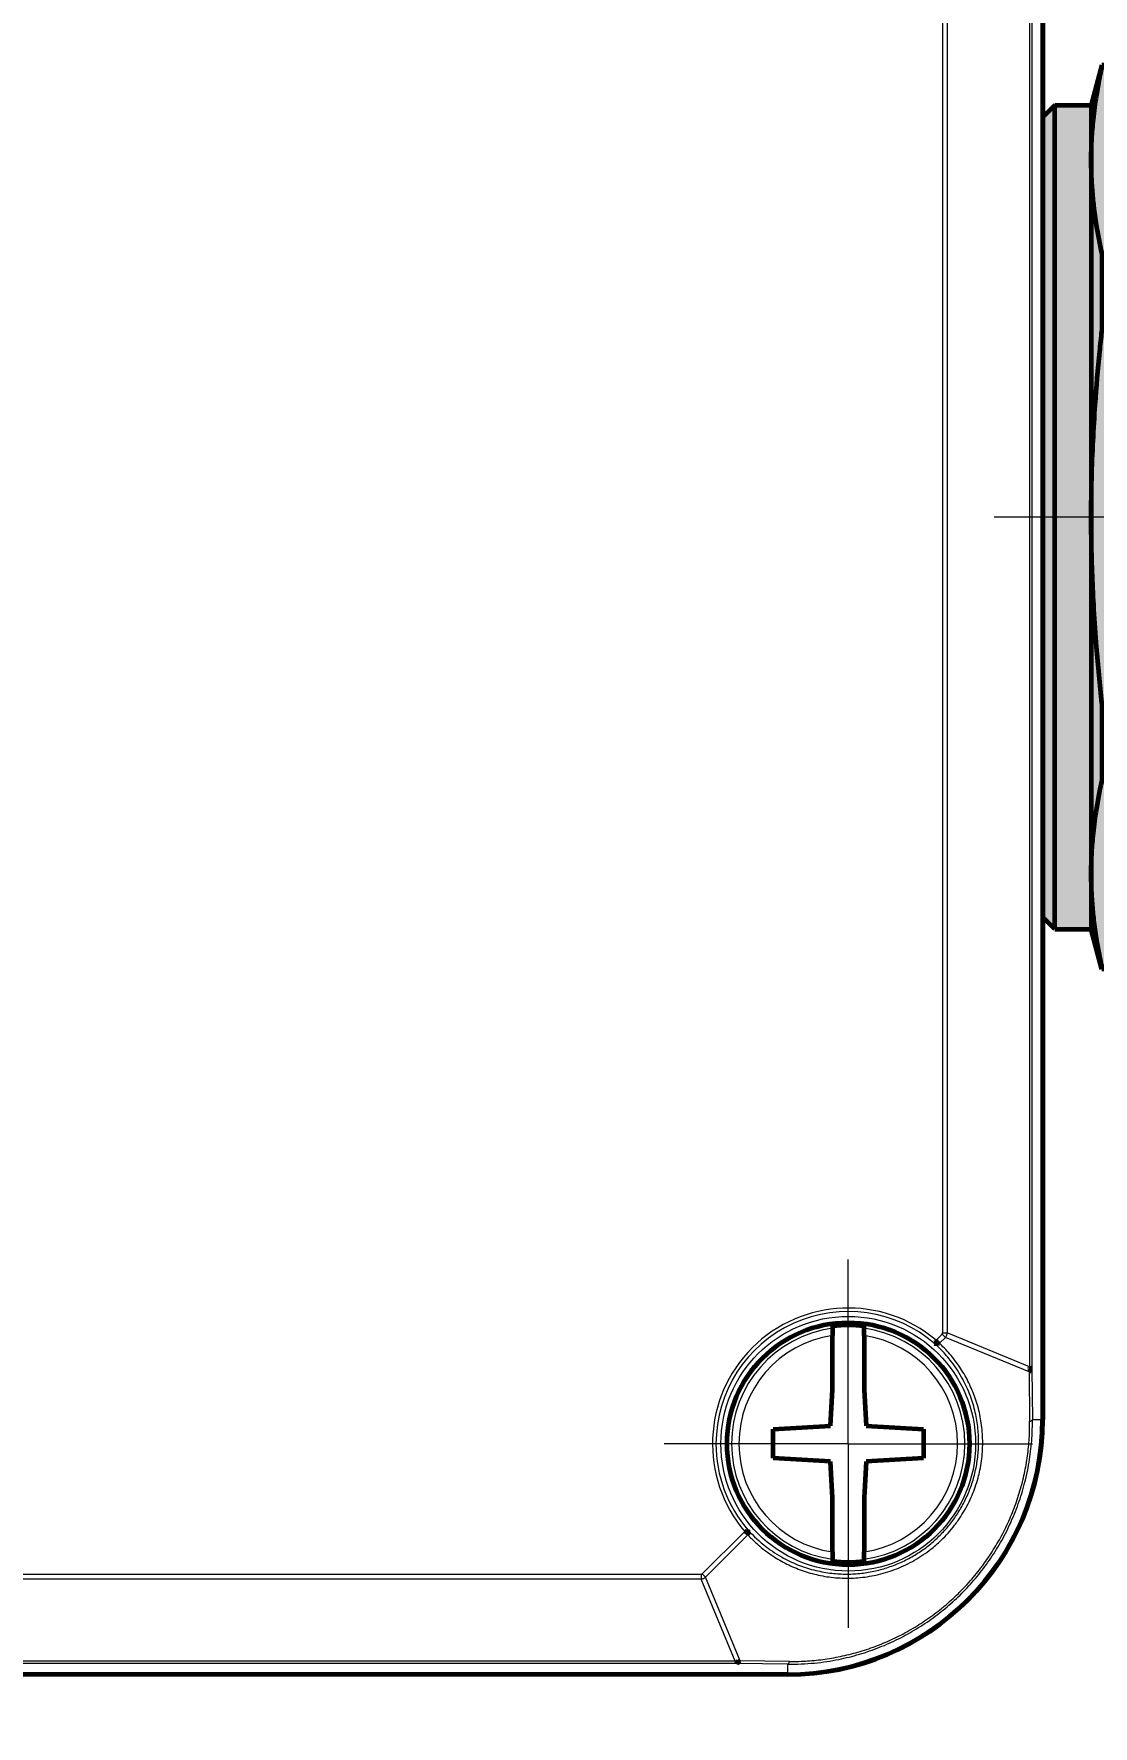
# Model space of a CAD drawing. Header units: millimetres. Extents: x -102 to 318, y -87 to 210.
# Drawn here: x 49.47 to 60.4, y 49.55 to 67 of the extents above; entities that cross this region are included whole.
import ezdxf

# ---------------------------------------------------------------- set-up
doc = ezdxf.new("R2010")
doc.units = ezdxf.units.MM
for name, pattern in [('K5LT_AXLED', [26.227272, 21.727272, -1.5, 1.5, -1.5]), ('K5LT_BASIC', [0]), ('K5LT_THIN', [0])]:
    doc.linetypes.add(name, pattern=pattern)
doc.layers.add('Системный слой', color=7, linetype='Continuous')
doc.styles.get("Standard").update_dxf_attribs({"font": 'GOST_A.TTF'})
doc.dimstyles.get("Standard").update_dxf_attribs({"dimtxt": 2.5, "dimasz": 2.5, "dimexe": 1.25, "dimexo": 0.625, "dimtad": 1, "dimtxsty": 'Standard', "dimcen": 2.5, "dimazin": 3, "dimtfac": 1, "dimtmove": 0, "dimatfit": 3})

# ---------------------------------------------------------------- blocks, each defined once
blk = doc.blocks.new('VA.121209_topside')
at = {"layer": 'Системный слой', "color": 7, "linetype": 'K5LT_THIN', "lineweight": 18}
for p, q in [((61.518, 51.095), (61.518, -50.905)), ((60.974, 48.926), (60.974, -48.735)), ((61.068, 49.031), (61.068, -48.841)), ((57.395, 47.523), (57.395, -47.332)), ((57.586, 47.523), (57.586, -47.332)), ((57.374, -47.382), (57.122, -47.635)), ((57.374, -47.382), (57.509, -47.517)), ((57.395, -47.332), (57.586, -47.332)), ((60.974, -48.735), (57.586, -47.332)), ((57.509, -47.517), (57.263, -47.763)), ((60.958, -48.945), (57.509, -47.517)), ((61.068, -48.841), (61.095, -50.905)), ((60.958, -48.945), (60.984, -50.98)), ((61.095, -50.905), (61.518, -50.905)), ((61.518, -50.905), (61.518, -50.905)), ((49.23, -55.526), (47.477, -57.279)), ((49.359, -55.667), (47.612, -57.414)), ((47.427, -57.3), (-47.427, -57.3)), ((47.427, -57.491), (-47.427, -57.491)), ((47.427, -57.3), (47.427, -57.491)), ((48.831, -60.878), (47.427, -57.491)), ((47.477, -57.279), (47.612, -57.414)), ((49.04, -60.862), (47.612, -57.414)), ((51, -61.423), (-51, -61.423)), ((48.936, -60.973), (-48.936, -60.973)), ((48.831, -60.878), (-48.831, -60.878)), ((51, -61), (48.936, -60.973)), ((51.076, -60.889), (49.04, -60.862)), ((51, -61), (51, -61.423)), ((51, -61.423), (51, -61.423))]:
    blk.add_line(p, q, dxfattribs=at)
at = {"layer": 'Системный слой', "color": 150, "linetype": 'K5LT_BASIC', "lineweight": 60, "true_color": 0x0080ff}
for p, q in [((61.518, 51.095), (61.518, -50.905)), ((61.524, 51.095), (61.524, -50.905)), ((52.85, -47.058), (52.85, -47.138)), ((52.85, -47.138), (52.85, -47.441)), ((52.85, -49.669), (52.85, -47.441)), ((54.15, -47.138), (54.15, -47.058)), ((54.15, -47.441), (54.15, -47.138)), ((54.15, -47.441), (54.15, -49.669)), ((52.763, -51.168), (52.85, -49.669)), ((54.15, -49.669), (54.237, -51.168)), ((50.4, -51.305), (52.763, -51.168)), ((50.4, -52.505), (50.4, -51.305)), ((54.237, -51.168), (56.6, -51.305)), ((56.6, -51.305), (56.6, -52.505)), ((52.763, -52.641), (50.4, -52.505)), ((52.85, -54.141), (52.763, -52.641)), ((54.237, -52.641), (54.15, -54.141)), ((56.6, -52.505), (54.237, -52.641)), ((52.85, -56.368), (52.85, -54.141)), ((54.15, -54.141), (54.15, -56.368)), ((52.85, -56.368), (52.85, -56.671)), ((54.15, -56.671), (54.15, -56.368)), ((52.85, -56.671), (52.85, -56.751)), ((54.15, -56.751), (54.15, -56.671)), ((51, -61.423), (-51, -61.423)), ((51, -61.428), (-51, -61.428))]:
    blk.add_line(p, q, dxfattribs=at)
at = {"layer": 'Системный слой', "color": 30, "linetype": 'K5LT_AXLED', "lineweight": 18, "true_color": 0xff8000}
for q in [(53.5, -44.306), (45.901, -51.905), (61.099, -51.905), (53.5, -59.504)]:
    blk.add_line((53.5, -51.905), q, dxfattribs=at)
at = {"layer": 'Системный слой', "color": 7, "linetype": 'K5LT_THIN', "lineweight": 18}
for radius in [5.255, 5.055]:
    blk.add_circle((53.5, -51.905), radius, dxfattribs=at)
at = {"layer": 'Системный слой', "color": 150, "linetype": 'K5LT_BASIC', "lineweight": 60, "true_color": 0x0080ff}
blk.add_circle((53.5, -51.905), 5, dxfattribs=at)
at = {"layer": 'Системный слой', "color": 7, "linetype": 'K5LT_THIN', "lineweight": 18}
for centre, radius, start, end in [((53.5, -51.905), 5.599, 49.69615, 220.30385), ((53.5, -51.905), 5.456, 49.13031, 180), ((53.5, -51.905), 4.811, 97.76561, 262.23439), ((53.5, -51.905), 4.511, 98.28486, 261.71514), ((53.5, -51.905), 4.811, 277.76561, 82.23439), ((53.5, -51.905), 4.511, 278.28486, 81.71514), ((51, -50.905), 10.518, 270, 0), ((53.5, -51.905), 5.456, 180, 220.86966)]:
    blk.add_arc(centre, radius, start, end, dxfattribs=at)
at = {"layer": 'Системный слой', "color": 150, "linetype": 'K5LT_BASIC', "lineweight": 60, "true_color": 0x0080ff}
for centre, radius, start, end in [((53.5, -51.905), 4.89, 82.3613, 97.6387), ((51, -50.905), 10.518, 270, 0), ((51, -50.905), 10.524, 270, 0), ((53.5, -51.905), 4.89, 262.3613, 270), ((53.5, -51.905), 4.89, 270, 277.6387)]:
    blk.add_arc(centre, radius, start, end, dxfattribs=at)
at = {"layer": 'Системный слой', "color": 7, "linetype": 'K5LT_THIN', "lineweight": 18}
blk.add_ellipse((60.909, -50.905), major_axis=(0.187, 0.002), ratio=0.448344, start_param=5.124143, end_param=6.253896, dxfattribs=at)
for points, knots in [([(57.374, -47.382), (57.375, -47.382), (57.375, -47.382), (57.375, -47.381), (57.375, -47.381), (57.375, -47.38), (57.375, -47.38), (57.376, -47.379), (57.376, -47.379), (57.376, -47.378), (57.377, -47.377), (57.377, -47.375), (57.378, -47.374), (57.378, -47.373), (57.379, -47.372), (57.379, -47.371), (57.379, -47.37), (57.38, -47.369), (57.38, -47.369), (57.38, -47.368), (57.38, -47.368), (57.38, -47.367), (57.38, -47.367), (57.381, -47.367), (57.381, -47.366), (57.381, -47.365), (57.381, -47.365), (57.382, -47.363), (57.382, -47.363), (57.383, -47.361), (57.383, -47.361), (57.383, -47.359), (57.384, -47.359), (57.384, -47.358), (57.384, -47.357), (57.384, -47.356), (57.385, -47.356), (57.385, -47.355), (57.385, -47.354), (57.386, -47.353), (57.386, -47.352), (57.387, -47.351), (57.387, -47.35), (57.388, -47.349), (57.388, -47.348), (57.389, -47.347), (57.389, -47.347), (57.389, -47.347), (57.389, -47.346), (57.389, -47.346), (57.389, -47.346), (57.39, -47.345), (57.39, -47.345), (57.39, -47.344), (57.39, -47.343), (57.391, -47.342), (57.391, -47.341), (57.392, -47.339), (57.393, -47.339), (57.393, -47.337), (57.394, -47.336), (57.394, -47.335), (57.394, -47.335), (57.394, -47.334), (57.395, -47.334), (57.395, -47.333), (57.395, -47.333), (57.395, -47.332), (57.395, -47.332), (57.395, -47.332)], [24.312484, 24.312484, 24.312484, 24.312484, 24.350309, 24.350309, 24.561369, 24.561369, 24.771051, 24.771051, 24.979348, 24.979348, 25.514238, 25.514238, 26.039747, 26.039747, 26.555986, 26.555986, 27.063224, 27.063224, 27.237276, 27.237276, 27.410326, 27.410326, 27.582403, 27.582403, 27.753542, 27.753542, 28.244105, 28.244105, 28.728289, 28.728289, 29.20754, 29.20754, 29.683566, 29.683566, 29.999954, 29.999954, 30.316343, 30.316343, 30.792369, 30.792369, 31.271619, 31.271619, 31.755804, 31.755804, 32.246367, 32.246367, 32.417506, 32.417506, 32.589583, 32.589583, 32.762633, 32.762633, 32.936685, 32.936685, 33.443923, 33.443923, 33.960162, 33.960162, 34.485671, 34.485671, 35.020561, 35.020561, 35.228858, 35.228858, 35.438539, 35.438539, 35.6496, 35.6496, 35.687425, 35.687425, 35.687425, 35.687425]), ([(57.509, -47.517), (57.516, -47.509), (57.529, -47.491), (57.547, -47.462), (57.561, -47.433), (57.571, -47.405), (57.579, -47.378), (57.583, -47.354), (57.585, -47.339), (57.586, -47.332)], [0, 0, 0, 0, 1.788089, 3.455191, 4.937329, 6.255932, 7.531989, 8.787155, 10, 10, 10, 10]), ([(49.359, -55.667), (49.407, -55.718), (49.455, -55.769), (49.575, -55.89), (49.648, -55.959), (49.806, -56.1), (49.891, -56.172), (50.065, -56.31), (50.155, -56.377), (50.338, -56.505), (50.432, -56.567), (50.623, -56.684), (50.721, -56.741), (50.92, -56.847), (51.021, -56.897), (51.228, -56.992), (51.334, -57.036), (51.547, -57.119), (51.656, -57.157), (51.877, -57.227), (51.989, -57.259), (52.216, -57.315), (52.331, -57.34), (52.564, -57.383), (52.682, -57.4), (52.92, -57.428), (53.041, -57.439), (53.283, -57.451), (53.406, -57.454), (53.653, -57.45), (53.777, -57.444), (54.027, -57.424), (54.152, -57.41), (54.404, -57.372), (54.53, -57.349), (54.782, -57.294), (54.909, -57.261), (55.16, -57.187), (55.286, -57.145), (55.535, -57.052), (55.659, -57.001), (55.904, -56.888), (56.026, -56.827), (56.265, -56.696), (56.384, -56.625), (56.612, -56.477), (56.723, -56.399), (56.85, -56.303), (56.868, -56.289), (56.963, -56.215), (57.039, -56.153), (57.187, -56.025), (57.259, -55.959), (57.43, -55.794), (57.528, -55.693), (57.714, -55.486), (57.803, -55.378), (57.938, -55.202), (57.987, -55.135), (58.108, -54.964), (58.177, -54.857), (58.314, -54.631), (58.38, -54.511), (58.503, -54.269), (58.56, -54.146), (58.657, -53.914), (58.699, -53.804), (58.781, -53.569), (58.82, -53.443), (58.883, -53.209), (58.909, -53.101), (58.957, -52.868), (58.979, -52.741), (59.013, -52.49), (59.026, -52.365), (59.043, -52.116), (59.047, -51.992), (59.048, -51.746), (59.044, -51.623), (59.029, -51.381), (59.017, -51.261), (58.987, -51.024), (58.968, -50.907), (58.923, -50.675), (58.896, -50.56), (58.838, -50.334), (58.805, -50.223), (58.733, -50.003), (58.693, -49.895), (58.609, -49.682), (58.563, -49.578), (58.466, -49.372), (58.415, -49.271), (58.306, -49.073), (58.249, -48.976), (58.13, -48.786), (58.067, -48.693), (57.937, -48.512), (57.87, -48.423), (57.729, -48.25), (57.657, -48.166), (57.507, -48.002), (57.429, -47.922), (57.321, -47.817), (57.292, -47.79), (57.263, -47.763)], [1.777065, 1.777065, 1.777065, 1.777065, 2.44649, 2.44649, 3.406261, 3.406261, 4.469274, 4.469274, 5.532842, 5.532842, 6.597057, 6.597057, 7.661965, 7.661965, 8.727658, 8.727658, 9.794222, 9.794222, 10.861761, 10.861761, 11.930377, 11.930377, 13.000187, 13.000187, 14.071313, 14.071313, 15.143908, 15.143908, 16.218083, 16.218083, 17.293982, 17.293982, 18.371731, 18.371731, 19.451422, 19.451422, 20.533136, 20.533136, 21.616881, 21.616881, 22.702612, 22.702612, 23.790182, 23.790182, 24.879407, 24.879407, 25.945799, 25.945799, 26.124978, 26.124978, 26.891329, 26.891329, 27.658611, 27.658611, 28.750438, 28.750438, 29.841805, 29.841805, 30.492565, 30.492565, 31.496829, 31.496829, 32.585359, 32.585359, 33.672016, 33.672016, 34.626562, 34.626562, 35.709652, 35.709652, 36.632548, 36.632548, 37.711892, 37.711892, 38.789304, 38.789304, 39.864888, 39.864888, 40.938776, 40.938776, 42.011084, 42.011084, 43.08198, 43.08198, 44.151575, 44.151575, 45.219991, 45.219991, 46.287347, 46.287347, 47.353751, 47.353751, 48.419299, 48.419299, 49.484075, 49.484075, 50.548145, 50.548145, 51.611634, 51.611634, 52.674513, 52.674513, 53.736931, 53.736931, 54.115804, 54.115804, 54.115804, 54.115804]), ([(49.374, -55.475), (49.598, -55.723), (50.054, -56.146), (50.781, -56.618), (51.474, -56.937), (52.142, -57.143), (52.799, -57.26), (53.435, -57.295), (54.039, -57.26), (54.615, -57.163), (55.164, -57.01), (55.69, -56.803), (56.186, -56.546), (56.642, -56.246), (57.057, -55.912), (57.436, -55.54), (57.781, -55.129), (58.088, -54.678), (58.352, -54.192), (58.57, -53.671), (58.736, -53.116), (58.846, -52.527), (58.89, -51.908), (58.862, -51.263), (58.751, -50.597), (58.546, -49.913), (58.225, -49.204), (57.817, -48.573), (57.409, -48.099), (57.165, -47.864), (57.07, -47.779)], [0, 0, 0, 0, 1.924063, 3.568066, 4.93201, 6.214064, 7.429333, 8.544269, 9.589335, 10.564533, 11.498289, 12.421212, 13.317311, 14.174959, 15.00564, 15.824774, 16.669528, 17.524612, 18.407586, 19.313343, 20.264744, 21.272646, 22.337996, 23.471048, 24.679633, 25.986851, 27.413388, 29.053869, 30.264168, 31, 31, 31, 31]), ([(51, -61), (51.367, -61.005), (52.069, -60.976), (53.062, -60.827), (53.959, -60.604), (54.784, -60.321), (55.571, -59.97), (56.312, -59.561), (57.01, -59.096), (57.662, -58.577), (58.268, -58.007), (58.827, -57.385), (59.337, -56.71), (59.794, -55.985), (60.195, -55.207), (60.53, -54.386), (60.804, -53.494), (60.99, -52.585), (61.085, -51.705), (61.099, -51.16), (61.095, -50.905)], [0, 0, 0, 0, 1.559858, 2.943206, 4.119435, 5.283784, 6.397002, 7.483158, 8.548085, 9.599525, 10.645123, 11.698365, 12.765535, 13.860059, 14.982024, 16.15217, 17.337109, 18.701943, 19.916622, 21, 21, 21, 21]), ([(51.076, -60.889), (51.176, -60.889), (51.277, -60.889), (51.497, -60.885), (51.616, -60.88), (51.854, -60.866), (51.974, -60.857), (52.214, -60.834), (52.334, -60.821), (52.575, -60.789), (52.695, -60.771), (52.936, -60.73), (53.056, -60.707), (53.297, -60.657), (53.418, -60.629), (53.658, -60.569), (53.778, -60.537), (54.018, -60.468), (54.138, -60.431), (54.376, -60.352), (54.495, -60.31), (54.732, -60.221), (54.85, -60.174), (55.085, -60.076), (55.202, -60.024), (55.434, -59.916), (55.549, -59.859), (55.778, -59.742), (55.891, -59.68), (56.116, -59.553), (56.228, -59.487), (56.444, -59.353), (56.548, -59.286), (56.759, -59.144), (56.866, -59.069), (57.077, -58.914), (57.181, -58.835), (57.342, -58.706), (57.401, -58.659), (57.56, -58.526), (57.659, -58.44), (57.854, -58.264), (57.949, -58.173), (58.096, -58.029), (58.149, -57.977), (58.292, -57.83), (58.382, -57.733), (58.558, -57.538), (58.643, -57.439), (58.811, -57.237), (58.892, -57.134), (59.006, -56.985), (59.041, -56.939), (59.142, -56.802), (59.207, -56.709), (59.345, -56.508), (59.416, -56.399), (59.554, -56.179), (59.621, -56.068), (59.75, -55.843), (59.812, -55.73), (59.931, -55.501), (59.988, -55.386), (60.097, -55.155), (60.15, -55.038), (60.25, -54.804), (60.297, -54.686), (60.387, -54.449), (60.43, -54.33), (60.51, -54.092), (60.548, -53.973), (60.619, -53.733), (60.651, -53.613), (60.713, -53.373), (60.741, -53.252), (60.792, -53.011), (60.816, -52.891), (60.858, -52.65), (60.877, -52.529), (60.91, -52.289), (60.924, -52.169), (60.948, -51.929), (60.958, -51.809), (60.973, -51.57), (60.978, -51.451), (60.985, -51.214), (60.983, -51.098), (60.984, -50.98)], [0.701792, 0.701792, 0.701792, 0.701792, 1.622058, 1.622058, 2.703489, 2.703489, 3.784997, 3.784997, 4.86644, 4.86644, 5.947935, 5.947935, 7.029441, 7.029441, 8.110956, 8.110956, 9.192476, 9.192476, 10.274002, 10.274002, 11.355533, 11.355533, 12.437081, 12.437081, 13.518594, 13.518594, 14.60012, 14.60012, 15.681656, 15.681656, 16.763212, 16.763212, 17.793085, 17.793085, 18.874625, 18.874625, 19.956112, 19.956112, 20.578286, 20.578286, 21.659841, 21.659841, 22.741318, 22.741318, 23.351325, 23.351325, 24.432879, 24.432879, 25.514376, 25.514376, 26.595943, 26.595943, 27.065781, 27.065781, 28.005146, 28.005146, 29.086668, 29.086668, 30.168186, 30.168186, 31.249717, 31.249717, 32.331252, 32.331252, 33.412799, 33.412799, 34.49432, 34.49432, 35.575847, 35.575847, 36.657378, 36.657378, 37.738903, 37.738903, 38.820419, 38.820419, 39.901927, 39.901927, 40.983423, 40.983423, 42.064905, 42.064905, 43.146392, 43.146392, 44.22784, 44.22784, 45.29821, 45.29821, 45.29821, 45.29821]), ([(47.427, -57.3), (47.427, -57.3), (47.427, -57.3), (47.428, -57.3), (47.428, -57.299), (47.429, -57.299), (47.429, -57.299), (47.43, -57.299), (47.43, -57.299), (47.431, -57.298), (47.432, -57.298), (47.434, -57.297), (47.435, -57.297), (47.436, -57.296), (47.437, -57.296), (47.439, -57.295), (47.439, -57.295), (47.44, -57.294), (47.441, -57.294), (47.441, -57.294), (47.441, -57.294), (47.442, -57.294), (47.442, -57.293), (47.443, -57.293), (47.443, -57.293), (47.444, -57.293), (47.444, -57.292), (47.446, -57.292), (47.446, -57.291), (47.448, -57.291), (47.448, -57.291), (47.45, -57.29), (47.45, -57.29), (47.451, -57.289), (47.452, -57.289), (47.452, -57.289), (47.453, -57.289), (47.454, -57.288), (47.455, -57.288), (47.456, -57.287), (47.457, -57.287), (47.458, -57.287), (47.459, -57.286), (47.46, -57.286), (47.461, -57.286), (47.462, -57.285), (47.462, -57.285), (47.462, -57.285), (47.463, -57.285), (47.463, -57.285), (47.463, -57.285), (47.464, -57.285), (47.464, -57.284), (47.465, -57.284), (47.466, -57.284), (47.467, -57.283), (47.468, -57.283), (47.47, -57.282), (47.471, -57.282), (47.472, -57.281), (47.473, -57.281), (47.474, -57.28), (47.475, -57.28), (47.475, -57.28), (47.476, -57.28), (47.476, -57.28), (47.477, -57.279), (47.477, -57.279), (47.477, -57.279), (47.477, -57.279)], [24.312484, 24.312484, 24.312484, 24.312484, 24.350309, 24.350309, 24.561369, 24.561369, 24.771051, 24.771051, 24.979348, 24.979348, 25.514238, 25.514238, 26.039747, 26.039747, 26.555986, 26.555986, 27.063224, 27.063224, 27.237276, 27.237276, 27.410326, 27.410326, 27.582403, 27.582403, 27.753542, 27.753542, 28.244105, 28.244105, 28.728289, 28.728289, 29.20754, 29.20754, 29.683566, 29.683566, 29.999954, 29.999954, 30.316343, 30.316343, 30.792369, 30.792369, 31.271619, 31.271619, 31.755804, 31.755804, 32.246367, 32.246367, 32.417506, 32.417506, 32.589583, 32.589583, 32.762633, 32.762633, 32.936685, 32.936685, 33.443923, 33.443923, 33.960162, 33.960162, 34.485671, 34.485671, 35.020561, 35.020561, 35.228858, 35.228858, 35.438539, 35.438539, 35.6496, 35.6496, 35.687425, 35.687425, 35.687425, 35.687425]), ([(47.427, -57.491), (47.438, -57.49), (47.459, -57.487), (47.492, -57.478), (47.523, -57.468), (47.551, -57.455), (47.574, -57.442), (47.594, -57.428), (47.607, -57.419), (47.612, -57.414)], [0, 0, 0, 0, 1.788089, 3.455192, 4.937329, 6.255933, 7.531991, 8.787157, 10, 10, 10, 10]), ([(51, -61), (51.009, -61), (51.025, -60.993), (51.046, -60.97), (51.063, -60.936), (51.072, -60.906), (51.076, -60.889)], [0, 0, 0, 0, 1.891668, 3.594315, 5.10794, 7, 7, 7, 7])]:
    blk.add_open_spline(points, degree=3, knots=knots, dxfattribs=at)
at = {"layer": 'Системный слой', "color": 150, "linetype": 'K5LT_BASIC', "lineweight": 60, "true_color": 0x0080ff}
for points, knots in [([(57.152, -47.748), (57.146, -47.753), (57.135, -47.761), (57.117, -47.772), (57.1, -47.78), (57.082, -47.784), (57.074, -47.782), (57.07, -47.779)], [0, 0, 0, 0, 1.308993, 2.568408, 4.189529, 5.756428, 8, 8, 8, 8]), ([(61.068, -48.841), (61.068, -48.842), (61.063, -48.843), (61.047, -48.845), (61.031, -48.845), (61.017, -48.845)], [0, 0, 0, 0, 2.350531, 3.397394, 6, 6, 6, 6]), ([(49.343, -55.557), (49.352, -55.546), (49.364, -55.529), (49.374, -55.508), (49.379, -55.489), (49.377, -55.479), (49.374, -55.475)], [0, 0, 0, 0, 2.065883, 3.368238, 4.745176, 7, 7, 7, 7]), ([(48.936, -60.973), (48.937, -60.972), (48.938, -60.968), (48.94, -60.951), (48.94, -60.936), (48.94, -60.922)], [0, 0, 0, 0, 2.338204, 3.385071, 6, 6, 6, 6])]:
    blk.add_open_spline(points, degree=3, knots=knots, dxfattribs=at)
for points in [[(57.152, -47.748), (57.142, -47.711), (57.132, -47.673), (57.122, -47.635)], [(57.152, -47.748), (57.19, -47.756), (57.228, -47.76), (57.263, -47.763)], [(60.958, -48.945), (60.98, -48.913), (61, -48.88), (61.017, -48.845)], [(61.017, -48.845), (61.004, -48.808), (60.99, -48.772), (60.974, -48.735)], [(49.343, -55.557), (49.307, -55.547), (49.268, -55.537), (49.23, -55.526)], [(49.343, -55.557), (49.351, -55.595), (49.356, -55.632), (49.359, -55.667)], [(48.831, -60.878), (48.867, -60.894), (48.904, -60.909), (48.94, -60.922)], [(49.04, -60.862), (49.009, -60.885), (48.975, -60.905), (48.94, -60.922)]]:
    blk.add_open_spline(points, degree=3, dxfattribs=at)
blk = doc.blocks.new('VZ-B25_withoutcap')
at = {"true_color": 0xffffff}
for points in [[(17, -19), (17, -8), (18.65, -7.558), (18.65, -2.442), (17, -2), (17, -0.5), (16.5, 0), (-16.5, 0), (-17, -0.5), (-17, -2), (-18.65, -2.442), (-18.65, -7.558), (-17, -8), (-17, -19), (-15, -19), (-15, -26.925), (-14.1, -27.825), (-17, -27.825), (-18.65, -28.426), (-18.65, -31.224), (-17, -31.825), (17, -31.825), (18.65, -31.224), (18.65, -28.426), (17, -27.825), (14.1, -27.825), (15, -26.925), (15, -19)], [(16, -60.825), (16, -50.825), (15, -49.825), (17, -49.825), (18.65, -49.383), (18.65, -46.267), (17, -45.825), (17, -32.825), (16.5, -32.325), (14.5, -32.325), (14, -31.825), (-14, -31.825), (-14.5, -32.325), (-16.5, -32.325), (-17, -32.825), (-17, -45.825), (-18.65, -46.267), (-18.65, -49.383), (-17, -49.825), (-15, -49.825), (-16, -50.825), (-16, -60.825), (-16.6, -60.825), (-17, -61.225), (-17, -66.825), (-18.65, -67.778), (-18.65, -81.295), (-16.149, -82.739), (-16, -82.825), (16, -82.825), (18.65, -81.295), (18.65, -67.778), (17, -66.825), (17, -61.225), (16.6, -60.825)]]:
    blk.add_hatch(color=7, dxfattribs=at).paths.add_polyline_path(points)
at = {"color": 30, "linetype": 'K5LT_AXLED', "lineweight": 18, "true_color": 0xff8000}
blk.add_line((0, -84.825), (0, 2), dxfattribs=at)
at = {"color": 150, "linetype": 'K5LT_BASIC', "lineweight": 60, "true_color": 0x0080ff}
for p, q in [((-17, -0.5), (-16.5, 0)), ((-16.5, 0), (16.5, 0)), ((17, -0.5), (16.5, 0)), ((-17, -0.5), (-17, -2)), ((-17, -0.5), (17, -0.5)), ((17, -0.5), (17, -2)), ((-18.65, -2.442), (-17, -2)), ((-14.722, -2), (-17, -2)), ((0, -2), (-14.722, -2)), ((14.722, -2), (0, -2)), ((17, -2), (14.722, -2)), ((18.65, -2.442), (17, -2)), ((-18.557, -2.442), (-18.65, -2.442)), ((-18.65, -7.558), (-18.65, -2.442)), ((-18.557, -7.558), (-18.557, -2.442)), ((-7.67, -2.442), (-10.888, -2.442)), ((-10.888, -7.558), (-10.888, -2.442)), ((-7.67, -7.558), (-7.67, -2.442)), ((10.888, -2.442), (7.67, -2.442)), ((7.67, -7.558), (7.67, -2.442)), ((10.888, -7.558), (10.888, -2.442)), ((18.557, -7.558), (18.557, -2.442)), ((18.65, -2.442), (18.557, -2.442)), ((18.65, -7.558), (18.65, -2.442)), ((-18.65, -7.558), (-17, -8)), ((-18.65, -7.558), (-18.557, -7.558)), ((-10.888, -7.558), (-7.67, -7.558)), ((7.67, -7.558), (10.888, -7.558)), ((18.65, -7.558), (17, -8)), ((18.557, -7.558), (18.65, -7.558)), ((-17, -8), (-17, -19)), ((-17, -8), (-14.722, -8)), ((-14.722, -8), (0, -8)), ((0, -8), (14.722, -8)), ((14.722, -8), (17, -8)), ((17, -8), (17, -19)), ((-17, -19), (17, -19)), ((-15, -26.825), (-15, -19)), ((15, -26.825), (15, -19)), ((15, -26.825), (-15, -26.825)), ((-15, -26.825), (-14, -27.825)), ((15, -26.825), (14, -27.825)), ((-18.65, -28.267), (-17, -27.825)), ((-14.722, -27.825), (-17, -27.825)), ((0, -27.825), (-14.722, -27.825)), ((14.722, -27.825), (0, -27.825)), ((17, -27.825), (14.722, -27.825)), ((18.65, -28.267), (17, -27.825)), ((-18.65, -31.383), (-18.65, -28.267)), ((-18.557, -28.267), (-18.65, -28.267)), ((-18.557, -31.383), (-18.557, -28.267)), ((-10.888, -31.383), (-10.888, -28.267)), ((-7.67, -28.267), (-10.888, -28.267)), ((-7.67, -31.383), (-7.67, -28.267)), ((7.67, -31.383), (7.67, -28.267)), ((10.888, -28.267), (7.67, -28.267)), ((10.888, -31.383), (10.888, -28.267)), ((18.557, -31.383), (18.557, -28.267)), ((18.65, -28.267), (18.557, -28.267)), ((18.65, -31.383), (18.65, -28.267)), ((-18.65, -31.383), (-17, -31.825)), ((-18.65, -31.383), (-18.557, -31.383)), ((-10.888, -31.383), (-7.67, -31.383)), ((7.67, -31.383), (10.888, -31.383)), ((18.65, -31.383), (17, -31.825)), ((18.557, -31.383), (18.65, -31.383)), ((-17, -31.825), (-14.722, -31.825)), ((-14.722, -31.825), (0, -31.825)), ((-14, -31.825), (-14.5, -32.325)), ((0, -31.825), (14.722, -31.825)), ((14, -31.825), (14.5, -32.325)), ((14.722, -31.825), (17, -31.825)), ((-17, -32.825), (-16.5, -32.325)), ((16.5, -32.325), (-16.5, -32.325)), ((17, -32.825), (16.5, -32.325)), ((-17, -45.825), (-17, -32.825)), ((17, -32.825), (-17, -32.825)), ((17, -45.825), (17, -32.825)), ((-18.65, -46.267), (-17, -45.825)), ((-14.722, -45.825), (-17, -45.825)), ((0, -45.825), (-14.722, -45.825)), ((14.722, -45.825), (0, -45.825)), ((17, -45.825), (14.722, -45.825)), ((18.65, -46.267), (17, -45.825)), ((-18.65, -49.383), (-18.65, -46.267)), ((-18.557, -46.267), (-18.65, -46.267)), ((-18.557, -49.383), (-18.557, -46.267)), ((-10.888, -49.383), (-10.888, -46.267)), ((-7.67, -46.267), (-10.888, -46.267)), ((-7.67, -49.383), (-7.67, -46.267)), ((7.67, -49.383), (7.67, -46.267)), ((10.888, -46.267), (7.67, -46.267)), ((10.888, -49.383), (10.888, -46.267)), ((18.557, -49.383), (18.557, -46.267)), ((18.65, -46.267), (18.557, -46.267)), ((18.65, -49.383), (18.65, -46.267)), ((-18.65, -49.383), (-18.557, -49.383)), ((-18.65, -49.383), (-17, -49.825)), ((-10.888, -49.383), (-7.67, -49.383)), ((7.67, -49.383), (10.888, -49.383)), ((18.65, -49.383), (17, -49.825)), ((18.557, -49.383), (18.65, -49.383)), ((-17, -49.825), (-14.722, -49.825)), ((-15, -49.825), (-16, -50.825)), ((-14.722, -49.825), (0, -49.825)), ((0, -49.825), (14.722, -49.825)), ((14.722, -49.825), (17, -49.825)), ((15, -49.825), (16, -50.825)), ((16, -50.825), (-16, -50.825)), ((-16, -50.825), (-16, -60.825)), ((16, -50.825), (16, -60.825)), ((-17, -61.225), (-16.6, -60.825)), ((-17, -66.825), (-17, -61.225)), ((-17, -61.225), (14.722, -61.225)), ((-16.6, -60.825), (14.376, -60.825)), ((14.376, -60.825), (16.6, -60.825)), ((14.722, -61.225), (17, -61.225)), ((17, -61.225), (16.6, -60.825)), ((17, -66.825), (17, -61.225)), ((-18.65, -67.778), (-17, -66.825)), ((-17, -66.825), (-14.722, -66.825)), ((-14.722, -66.825), (0, -66.825)), ((0, -66.825), (14.722, -66.825)), ((14.722, -66.825), (17, -66.825)), ((18.65, -67.778), (17, -66.825)), ((-18.65, -67.778), (-18.65, -81.295)), ((-18.65, -67.778), (-18.557, -67.778)), ((-18.557, -67.778), (-18.557, -81.295)), ((-10.888, -67.778), (-10.888, -81.295)), ((-10.888, -67.778), (-7.67, -67.778)), ((-7.67, -67.778), (-7.67, -81.295)), ((7.67, -67.778), (7.67, -81.295)), ((7.67, -67.778), (10.888, -67.778)), ((10.888, -67.778), (10.888, -81.295)), ((18.557, -67.778), (18.557, -81.295)), ((18.557, -67.778), (18.65, -67.778)), ((18.65, -67.778), (18.65, -81.295)), ((-18.65, -81.295), (-16, -82.825)), ((-18.557, -81.295), (-18.65, -81.295)), ((-7.67, -81.295), (-10.888, -81.295)), ((10.888, -81.295), (7.67, -81.295)), ((18.65, -81.295), (16, -82.825)), ((18.65, -81.295), (18.557, -81.295)), ((16, -82.825), (-16, -82.825))]:
    blk.add_line(p, q, dxfattribs=at)
at = {"color": 7, "linetype": 'K5LT_THIN', "lineweight": 18}
for p, q in [((-14.188, -26.825), (-14.188, -19)), ((14.188, -26.825), (14.188, -19)), ((-14.188, -27.637), (-14.188, -26.825)), ((14.188, -27.637), (14.188, -26.825)), ((-14.188, -32.013), (-14.188, -32.325)), ((14.188, -32.013), (14.188, -32.325)), ((-15.188, -50.013), (-15.188, -50.825)), ((15.188, -50.013), (15.188, -50.825)), ((-15.188, -50.825), (-15.188, -60.825)), ((15.188, -50.825), (15.188, -60.825))]:
    blk.add_line(p, q, dxfattribs=at)
at = {"color": 150, "linetype": 'K5LT_BASIC', "lineweight": 60, "true_color": 0x0080ff}
for points, knots in [([(-18.557, -2.442), (-18.173, -2.358), (-17.529, -2.233), (-16.656, -2.111), (-15.937, -2.041), (-15.303, -2.007), (-14.897, -2), (-14.722, -2)], [0, 0, 0, 0, 2.41988, 4.039965, 5.449071, 6.903989, 8, 8, 8, 8]), ([(-14.722, -2), (-14.457, -2), (-13.93, -2.013), (-13.081, -2.076), (-12.067, -2.205), (-11.316, -2.348), (-10.888, -2.442)], [0, 0, 0, 0, 1.448248, 2.877358, 4.644409, 7, 7, 7, 7]), ([(-7.67, -2.442), (-6.902, -2.358), (-5.613, -2.233), (-3.866, -2.111), (-2.428, -2.041), (-1.161, -2.007), (-0.348, -2), (0, -2)], [0, 0, 0, 0, 2.419879, 4.039963, 5.44907, 6.903989, 8, 8, 8, 8]), ([(0, -2), (0.531, -2), (1.585, -2.013), (3.129, -2.071), (4.874, -2.175), (6.377, -2.305), (7.388, -2.411), (7.67, -2.442)], [0, 0, 0, 0, 1.655143, 3.288413, 4.825597, 7.115345, 8, 8, 8, 8]), ([(10.888, -2.442), (11.271, -2.358), (11.916, -2.233), (12.789, -2.111), (13.508, -2.041), (14.142, -2.007), (14.548, -2), (14.722, -2)], [0, 0, 0, 0, 2.419879, 4.039963, 5.44907, 6.903989, 8, 8, 8, 8]), ([(14.722, -2), (14.988, -2), (15.515, -2.013), (16.364, -2.076), (17.378, -2.205), (18.129, -2.348), (18.557, -2.442)], [0, 0, 0, 0, 1.44825, 2.877362, 4.644411, 7, 7, 7, 7]), ([(-14.722, -8), (-14.988, -8), (-15.515, -7.987), (-16.364, -7.924), (-17.378, -7.795), (-18.129, -7.652), (-18.557, -7.558)], [0, 0, 0, 0, 1.448248, 2.877358, 4.644409, 7, 7, 7, 7]), ([(-10.888, -7.558), (-11.271, -7.642), (-11.916, -7.767), (-12.789, -7.889), (-13.508, -7.959), (-14.142, -7.993), (-14.548, -8), (-14.722, -8)], [0, 0, 0, 0, 2.41988, 4.039965, 5.449071, 6.903989, 8, 8, 8, 8]), ([(0, -8), (-0.531, -8), (-1.585, -7.987), (-3.129, -7.929), (-4.874, -7.825), (-6.377, -7.695), (-7.388, -7.589), (-7.67, -7.558)], [0, 0, 0, 0, 1.655143, 3.288413, 4.825597, 7.115345, 8, 8, 8, 8]), ([(7.67, -7.558), (6.902, -7.642), (5.613, -7.767), (3.866, -7.889), (2.428, -7.959), (1.161, -7.993), (0.348, -8), (0, -8)], [0, 0, 0, 0, 2.419879, 4.039963, 5.44907, 6.903989, 8, 8, 8, 8]), ([(14.722, -8), (14.457, -8), (13.93, -7.987), (13.081, -7.924), (12.067, -7.795), (11.316, -7.652), (10.888, -7.558)], [0, 0, 0, 0, 1.44825, 2.877362, 4.644411, 7, 7, 7, 7]), ([(18.557, -7.558), (18.173, -7.642), (17.529, -7.767), (16.656, -7.889), (15.937, -7.959), (15.303, -7.993), (14.897, -8), (14.722, -8)], [0, 0, 0, 0, 2.419879, 4.039963, 5.44907, 6.903989, 8, 8, 8, 8]), ([(-18.557, -28.267), (-18.482, -28.251), (-18.313, -28.214), (-18.037, -28.158), (-17.677, -28.091), (-17.256, -28.021), (-16.883, -27.969), (-16.424, -27.913), (-15.866, -27.86), (-15.237, -27.83), (-14.855, -27.825), (-14.722, -27.825)], [0, 0, 0, 0, 0.707725, 1.590596, 2.59842, 4.102522, 5.54164, 6.107746, 8.400242, 10.749338, 12, 12, 12, 12]), ([(-14.722, -27.825), (-14.441, -27.825), (-13.889, -27.84), (-13.017, -27.908), (-12.02, -28.039), (-11.294, -28.178), (-10.888, -28.267)], [0, 0, 0, 0, 1.538454, 3.011954, 4.769299, 7, 7, 7, 7]), ([(-7.67, -28.267), (-7.519, -28.251), (-7.182, -28.214), (-6.63, -28.158), (-5.909, -28.091), (-5.125, -28.026), (-4.378, -27.973), (-3.538, -27.921), (-2.707, -27.88), (-1.714, -27.846), (-0.869, -27.829), (-0.265, -27.825), (0, -27.825)], [0, 0, 0, 0, 0.7667, 1.723139, 2.814946, 4.44439, 5.713102, 6.616719, 8.707866, 9.916813, 11.645116, 13, 13, 13, 13]), ([(0, -27.825), (0.564, -27.825), (1.667, -27.84), (3.259, -27.902), (5.253, -28.026), (6.706, -28.161), (7.67, -28.267)], [0, 0, 0, 0, 1.538454, 3.011954, 4.353548, 7, 7, 7, 7]), ([(10.888, -28.267), (10.963, -28.251), (11.131, -28.214), (11.408, -28.158), (11.768, -28.091), (12.189, -28.021), (12.562, -27.969), (13.021, -27.913), (13.579, -27.86), (14.208, -27.83), (14.59, -27.825), (14.722, -27.825)], [0, 0, 0, 0, 0.707723, 1.59059, 2.598412, 4.102514, 5.541635, 6.107741, 8.400241, 10.749338, 12, 12, 12, 12]), ([(14.722, -27.825), (15.004, -27.825), (15.556, -27.84), (16.428, -27.908), (17.425, -28.039), (18.151, -28.178), (18.557, -28.267)], [0, 0, 0, 0, 1.538454, 3.011954, 4.769299, 7, 7, 7, 7]), ([(-14.722, -31.825), (-15.004, -31.825), (-15.556, -31.81), (-16.428, -31.742), (-17.425, -31.611), (-18.151, -31.472), (-18.557, -31.383)], [0, 0, 0, 0, 1.538454, 3.011954, 4.769299, 7, 7, 7, 7]), ([(-10.888, -31.383), (-10.963, -31.399), (-11.131, -31.436), (-11.408, -31.492), (-11.768, -31.559), (-12.189, -31.629), (-12.562, -31.681), (-13.021, -31.737), (-13.579, -31.79), (-14.208, -31.82), (-14.59, -31.825), (-14.722, -31.825)], [0, 0, 0, 0, 0.707723, 1.59059, 2.598412, 4.102514, 5.541635, 6.107741, 8.400241, 10.749338, 12, 12, 12, 12]), ([(0, -31.825), (-0.564, -31.825), (-1.667, -31.81), (-3.259, -31.748), (-5.253, -31.624), (-6.706, -31.489), (-7.67, -31.383)], [0, 0, 0, 0, 1.538454, 3.011954, 4.353548, 7, 7, 7, 7]), ([(7.67, -31.383), (7.519, -31.399), (7.182, -31.436), (6.63, -31.492), (5.909, -31.559), (5.125, -31.624), (4.378, -31.677), (3.538, -31.729), (2.707, -31.77), (1.714, -31.804), (0.869, -31.821), (0.265, -31.825), (0, -31.825)], [0, 0, 0, 0, 0.7667, 1.723139, 2.814946, 4.44439, 5.713102, 6.616719, 8.707866, 9.916813, 11.645116, 13, 13, 13, 13]), ([(14.722, -31.825), (14.441, -31.825), (13.889, -31.81), (13.017, -31.742), (12.02, -31.611), (11.294, -31.472), (10.888, -31.383)], [0, 0, 0, 0, 1.538454, 3.011954, 4.769299, 7, 7, 7, 7]), ([(18.557, -31.383), (18.482, -31.399), (18.313, -31.436), (18.037, -31.492), (17.677, -31.559), (17.256, -31.629), (16.883, -31.681), (16.424, -31.737), (15.866, -31.79), (15.237, -31.82), (14.855, -31.825), (14.722, -31.825)], [0, 0, 0, 0, 0.707723, 1.59059, 2.598412, 4.102514, 5.541635, 6.107741, 8.400241, 10.749338, 12, 12, 12, 12]), ([(-18.557, -46.267), (-18.102, -46.167), (-17.382, -46.032), (-16.38, -45.904), (-15.558, -45.84), (-15, -45.825), (-14.722, -45.825)], [0, 0, 0, 0, 2.50281, 3.948895, 5.485978, 7, 7, 7, 7]), ([(-14.722, -45.825), (-14.403, -45.825), (-13.923, -45.84), (-13.283, -45.888), (-12.802, -45.938), (-12.003, -46.043), (-11.365, -46.162), (-10.888, -46.267)], [0, 0, 0, 0, 1.994719, 2.997812, 3.999843, 5.001199, 8, 8, 8, 8]), ([(-7.67, -46.267), (-6.759, -46.167), (-5.32, -46.032), (-3.316, -45.904), (-1.671, -45.84), (-0.554, -45.825), (0, -45.825)], [0, 0, 0, 0, 2.50281, 3.948895, 5.485978, 7, 7, 7, 7]), ([(0, -45.825), (0.64, -45.825), (1.6, -45.84), (2.88, -45.888), (3.841, -45.938), (5.438, -46.043), (6.714, -46.162), (7.67, -46.267)], [0, 0, 0, 0, 1.994719, 2.997812, 3.999843, 5.001199, 8, 8, 8, 8]), ([(10.888, -46.267), (11.343, -46.167), (12.062, -46.032), (13.064, -45.904), (13.887, -45.84), (14.445, -45.825), (14.722, -45.825)], [0, 0, 0, 0, 2.50281, 3.948895, 5.485978, 7, 7, 7, 7]), ([(14.722, -45.825), (15.042, -45.825), (15.522, -45.84), (16.162, -45.888), (16.643, -45.938), (17.442, -46.043), (18.079, -46.162), (18.557, -46.267)], [0, 0, 0, 0, 1.994719, 2.997812, 3.999843, 5.001199, 8, 8, 8, 8]), ([(-14.722, -49.825), (-15.042, -49.825), (-15.522, -49.81), (-16.162, -49.762), (-16.643, -49.712), (-17.442, -49.607), (-18.079, -49.488), (-18.557, -49.383)], [0, 0, 0, 0, 1.994719, 2.997812, 3.999843, 5.001199, 8, 8, 8, 8]), ([(-10.888, -49.383), (-11.343, -49.483), (-12.062, -49.618), (-13.064, -49.746), (-13.887, -49.81), (-14.445, -49.825), (-14.722, -49.825)], [0, 0, 0, 0, 2.50281, 3.948895, 5.485978, 7, 7, 7, 7]), ([(0, -49.825), (-0.64, -49.825), (-1.6, -49.81), (-2.88, -49.762), (-3.841, -49.712), (-5.438, -49.607), (-6.714, -49.488), (-7.67, -49.383)], [0, 0, 0, 0, 1.994719, 2.997812, 3.999843, 5.001199, 8, 8, 8, 8]), ([(7.67, -49.383), (6.759, -49.483), (5.32, -49.618), (3.316, -49.746), (1.671, -49.81), (0.554, -49.825), (0, -49.825)], [0, 0, 0, 0, 2.50281, 3.948895, 5.485978, 7, 7, 7, 7]), ([(14.722, -49.825), (14.403, -49.825), (13.923, -49.81), (13.283, -49.762), (12.802, -49.712), (12.003, -49.607), (11.365, -49.488), (10.888, -49.383)], [0, 0, 0, 0, 1.994719, 2.997812, 3.999843, 5.001199, 8, 8, 8, 8]), ([(18.557, -49.383), (18.102, -49.483), (17.382, -49.618), (16.38, -49.746), (15.558, -49.81), (15, -49.825), (14.722, -49.825)], [0, 0, 0, 0, 2.50281, 3.948895, 5.485978, 7, 7, 7, 7]), ([(-14.722, -66.825), (-14.913, -66.825), (-15.29, -66.84), (-15.844, -66.904), (-16.377, -67.003), (-17.091, -67.185), (-17.814, -67.441), (-18.367, -67.687), (-18.557, -67.778)], [0, 0, 0, 0, 1.32004, 2.617152, 3.872535, 5.052751, 7.644635, 9, 9, 9, 9]), ([(-10.888, -67.778), (-11.184, -67.637), (-11.687, -67.421), (-12.355, -67.192), (-12.886, -67.046), (-13.378, -66.942), (-13.878, -66.868), (-14.327, -66.831), (-14.609, -66.825), (-14.722, -66.825)], [0, 0, 0, 0, 2.377467, 3.985265, 5.231602, 6.506859, 7.797089, 9.113017, 10, 10, 10, 10]), ([(0, -66.825), (-0.381, -66.825), (-1.134, -66.84), (-2.244, -66.904), (-3.309, -67.003), (-4.601, -67.168), (-6.048, -67.415), (-7.156, -67.656), (-7.67, -67.778)], [0, 0, 0, 0, 1.32004, 2.617152, 3.872535, 5.052751, 7.166364, 9, 9, 9, 9]), ([(7.67, -67.778), (7.077, -67.637), (6.072, -67.421), (4.734, -67.192), (3.672, -67.046), (2.689, -66.942), (1.689, -66.868), (0.79, -66.831), (0.226, -66.825), (0, -66.825)], [0, 0, 0, 0, 2.377467, 3.985265, 5.231602, 6.506859, 7.797089, 9.113017, 10, 10, 10, 10]), ([(14.722, -66.825), (14.484, -66.825), (14.053, -66.846), (13.398, -66.935), (12.689, -67.089), (11.84, -67.357), (11.218, -67.621), (10.888, -67.778)], [0, 0, 0, 0, 1.474251, 2.673647, 4.062311, 5.894534, 8, 8, 8, 8]), ([(18.557, -67.778), (18.15, -67.584), (17.526, -67.327), (16.678, -67.073), (16.063, -66.938), (15.41, -66.848), (14.976, -66.825), (14.722, -66.825)], [0, 0, 0, 0, 2.590554, 3.949428, 5.309377, 6.425519, 8, 8, 8, 8]), ([(-18.557, -81.295), (-18.218, -81.456), (-17.7, -81.675), (-16.988, -81.911), (-16.418, -82.062), (-15.923, -82.155), (-15.514, -82.207), (-15.199, -82.235), (-14.879, -82.248), (-14.551, -82.248), (-14.212, -82.233), (-13.863, -82.2), (-13.503, -82.15), (-13.136, -82.081), (-12.763, -81.993), (-12.264, -81.852), (-11.638, -81.632), (-11.139, -81.414), (-10.888, -81.295)], [0, 0, 0, 0, 2.555685, 3.887358, 5.306125, 6.784729, 7.547312, 8.327568, 9.108436, 9.910582, 10.739306, 11.606711, 12.490674, 13.401115, 14.323762, 15.255751, 17.107161, 19, 19, 19, 19]), ([(-7.67, -81.295), (-6.992, -81.456), (-5.955, -81.675), (-4.531, -81.911), (-3.392, -82.062), (-2.402, -82.155), (-1.583, -82.207), (-0.953, -82.235), (-0.312, -82.248), (0.342, -82.248), (1.02, -82.233), (1.719, -82.2), (2.439, -82.15), (3.174, -82.081), (3.919, -81.993), (4.916, -81.852), (6.169, -81.632), (7.167, -81.414), (7.67, -81.295)], [0, 0, 0, 0, 2.555685, 3.887358, 5.306125, 6.784729, 7.547312, 8.327568, 9.108436, 9.910582, 10.739306, 11.606711, 12.490674, 13.401115, 14.323762, 15.255751, 17.107161, 19, 19, 19, 19]), ([(10.888, -81.295), (11.227, -81.456), (11.745, -81.675), (12.457, -81.911), (13.027, -82.062), (13.521, -82.155), (13.931, -82.207), (14.246, -82.235), (14.566, -82.248), (14.894, -82.248), (15.232, -82.233), (15.582, -82.2), (15.942, -82.15), (16.309, -82.081), (16.682, -81.993), (17.18, -81.852), (17.807, -81.632), (18.306, -81.414), (18.557, -81.295)], [0, 0, 0, 0, 2.555685, 3.887358, 5.306125, 6.784729, 7.547312, 8.327568, 9.108436, 9.910582, 10.739306, 11.606711, 12.490674, 13.401115, 14.323762, 15.255751, 17.107161, 19, 19, 19, 19])]:
    blk.add_open_spline(points, degree=3, knots=knots, dxfattribs=at)

msp = doc.modelspace()

# ---------------------------------------------------------------- block references
at = {"xscale": 0.25, "yscale": 0.25, "zscale": 0.25}
msp.add_blockref('VA.121209_topside', (44.496, 65.435), dxfattribs=at)
at = {"xscale": 0.25, "yscale": 0.25, "zscale": 0.25, "rotation": 90}
msp.add_blockref('VZ-B25_withoutcap', (59.877, 62.016), dxfattribs=at)

# ---------------------------------------------------------------- dimensions: what is measured, and where the dimension line sits
msp.add_linear_dim(base=(8.158, -15.791), p1=(8.158, 65.426), p2=(80.585, 71.629), text='290.0', dimstyle='Standard').render()

doc.saveas('drawing.dxf')
